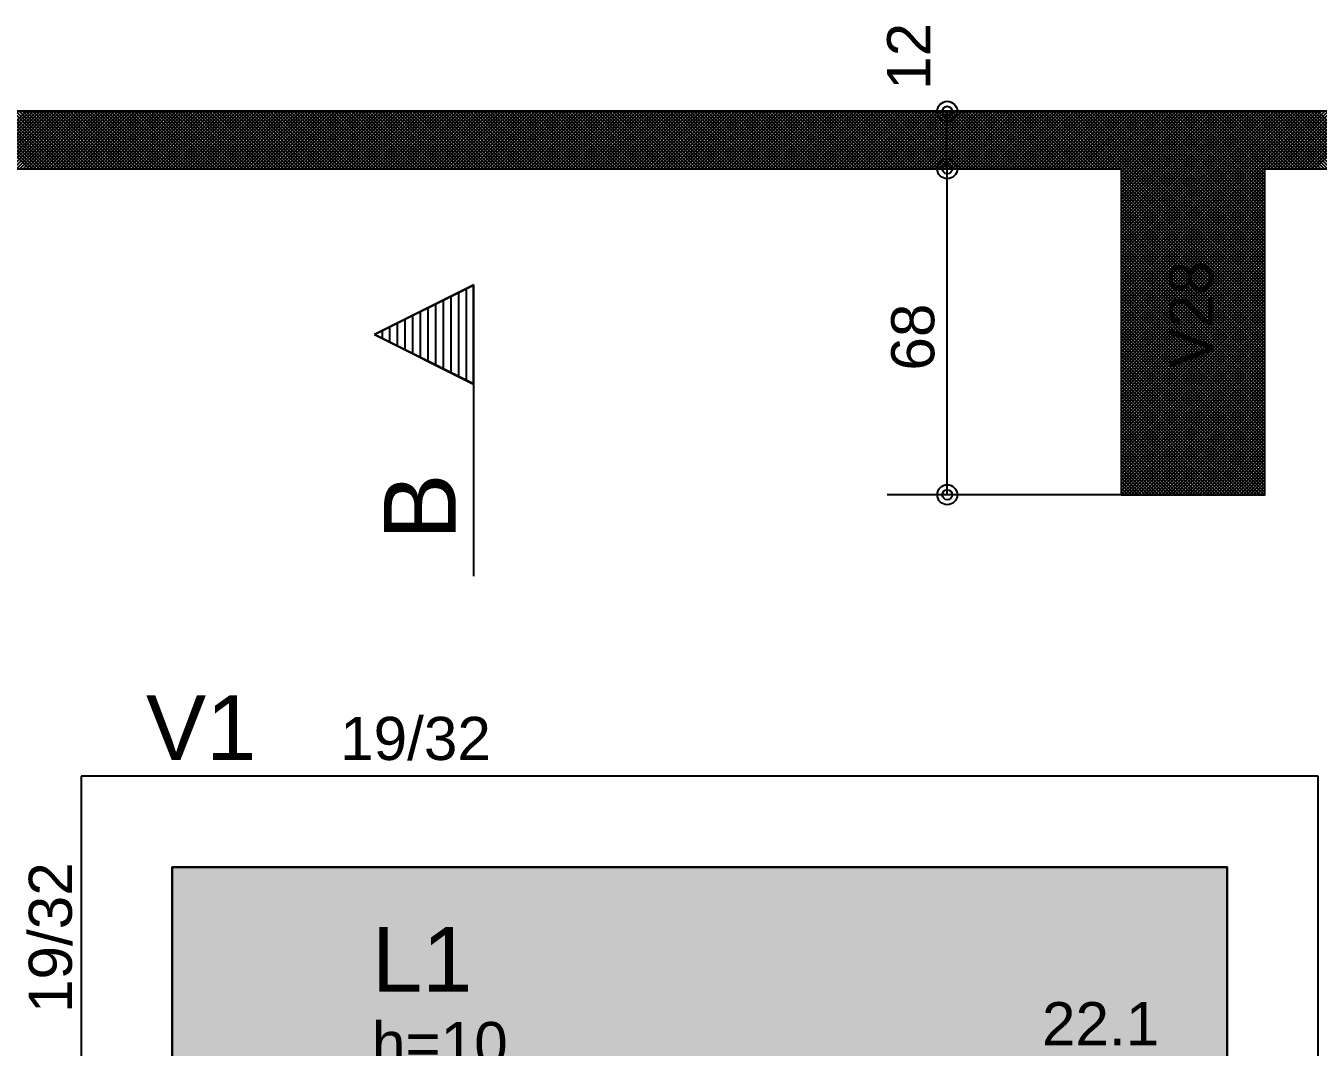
# Model space of a CAD drawing. Extents: x 0 to 119, y 0 to 84.
# Drawn here: x 36.1 to 41.49, y 65.81 to 70.07 of the extents above; entities that cross this region are included whole.
import ezdxf

# ---------------------------------------------------------------- set-up
doc = ezdxf.new("R2010")
doc.units = 0
doc.header["$MEASUREMENT"] = 0
doc.linetypes.add('ESTILO_TQS_0002', pattern=[0.4, 0.1, -0.3])
for name, color, linetype in [('1', 3, 'CONTINUOUS'), ('24', 7, 'CONTINUOUS'), ('25', 130, 'CONTINUOUS'), ('29', 9, 'CONTINUOUS'), ('3', 7, 'CONTINUOUS'), ('32', 250, 'CONTINUOUS'), ('37', 7, 'CONTINUOUS'), ('38', 7, 'CONTINUOUS'), ('6', 178, 'CONTINUOUS')]:
    doc.layers.add(name, color=color, linetype=linetype)
doc.styles.add('TQS_ARIAL', font='arial.ttf')

msp = doc.modelspace()

# ---------------------------------------------------------------- linework, layer by layer
at = {"layer": '1', "color": 3, "linetype": 'Continuous'}
msp.add_lwpolyline([(37.963312, 68.987991), (37.554122, 68.783397), (37.963312, 68.578801), (37.963312, 68.987991)], dxfattribs=at)
at = {"layer": '24', "color": 7, "linetype": 'Continuous'}
for p, q in [((37.965051, 68.990813), (37.550219, 68.783397)), ((37.963313, 68.987992), (37.554121, 68.783397)), ((37.901231, 68.95695), (37.901231, 68.609842)), ((37.933141, 68.972906), (37.933141, 68.593887)), ((37.963312, 68.987992), (37.963312, 67.774858)), ((37.965051, 67.774858), (37.965051, 68.990813)), ((37.8055, 68.909083), (37.8055, 68.657709)), ((37.837411, 68.925039), (37.837411, 68.641753)), ((37.869321, 68.940994), (37.869321, 68.625798)), ((37.70977, 68.861219), (37.70977, 68.705574)), ((37.741869, 68.877269), (37.741682, 68.689618)), ((37.77359, 68.893128), (37.77359, 68.673664)), ((37.582129, 68.7974), (37.582129, 68.769393)), ((37.614039, 68.813355), (37.614039, 68.753439)), ((37.64595, 68.82931), (37.64595, 68.737484)), ((37.67786, 68.845265), (37.67786, 68.721529)), ((37.550219, 68.783397), (37.963313, 68.57685)), ((37.554122, 68.783397), (37.963312, 68.578801))]:
    msp.add_line(p, q, dxfattribs=at)
at = {"layer": '25', "color": 130, "linetype": 'Continuous'}
msp.add_lwpolyline([(36.707201, 64.74084), (40.66559, 64.74084), (41.107201, 64.74084), (41.107201, 66.56084), (36.707201, 66.56084), (36.707201, 64.74084)], dxfattribs=at)
for points in [[(36.707201, 64.74084), (41.107201, 64.74084), (41.107201, 66.56084)], [(36.707201, 64.74084), (41.107201, 66.56084), (36.707201, 66.56084)], [(36.707201, 64.74084), (36.707201, 66.56084), (36.707201, 64.74084)]]:
    msp.add_solid(points, dxfattribs=at)
at = {"layer": '29', "color": 9, "linetype": 'Continuous'}
for p, q in [((35.85911, 69.474966), (36.09911, 69.714966)), ((35.870219, 69.714966), (36.110219, 69.474966)), ((35.873252, 69.474966), (36.113252, 69.714966)), ((35.884361, 69.714966), (36.124361, 69.474966)), ((35.887394, 69.474966), (36.127394, 69.714966)), ((35.898503, 69.714966), (36.138503, 69.474966)), ((35.901536, 69.474966), (36.141536, 69.714966)), ((35.912645, 69.714966), (36.152645, 69.474966)), ((35.915678, 69.474966), (36.155678, 69.714966)), ((35.926787, 69.714966), (36.166787, 69.474966)), ((35.92982, 69.474966), (36.16982, 69.714966)), ((35.940929, 69.714966), (36.180929, 69.474966)), ((35.943962, 69.474966), (36.183962, 69.714966)), ((35.955071, 69.714966), (36.195071, 69.474966)), ((35.958104, 69.474966), (36.198104, 69.714966)), ((35.969214, 69.714966), (36.209214, 69.474966)), ((35.972247, 69.474966), (36.212247, 69.714966)), ((35.983356, 69.714966), (36.223356, 69.474966)), ((35.986389, 69.474966), (36.226389, 69.714966)), ((35.997498, 69.714966), (36.237498, 69.474966)), ((36.000531, 69.474966), (36.240531, 69.714966)), ((36.01164, 69.714966), (36.25164, 69.474966)), ((36.014673, 69.474966), (36.254673, 69.714966)), ((36.025782, 69.714966), (36.265782, 69.474966)), ((36.028815, 69.474966), (36.268815, 69.714966)), ((36.039924, 69.714966), (36.279924, 69.474966)), ((36.042957, 69.474966), (36.282957, 69.714966)), ((36.054066, 69.714966), (36.294066, 69.474966)), ((36.057099, 69.474966), (36.297099, 69.714966)), ((36.068209, 69.714966), (36.308209, 69.474966)), ((36.071242, 69.474966), (36.311242, 69.714966)), ((36.082351, 69.714966), (36.322351, 69.474966)), ((36.085384, 69.474966), (36.325384, 69.714966)), ((36.096493, 69.714966), (36.336493, 69.474966)), ((36.099526, 69.474966), (36.339526, 69.714966)), ((36.110635, 69.714966), (36.350635, 69.474966)), ((36.113668, 69.474966), (36.353668, 69.714966)), ((36.124777, 69.714966), (36.364777, 69.474966)), ((36.12781, 69.474966), (36.36781, 69.714966)), ((36.138919, 69.714966), (36.378919, 69.474966)), ((36.141952, 69.474966), (36.381952, 69.714966)), ((36.153061, 69.714966), (36.393061, 69.474966)), ((36.156094, 69.474966), (36.396094, 69.714966)), ((36.167204, 69.714966), (36.407204, 69.474966)), ((36.170237, 69.474966), (36.410237, 69.714966)), ((36.181346, 69.714966), (36.421346, 69.474966)), ((36.184379, 69.474966), (36.424379, 69.714966)), ((36.195488, 69.714966), (36.435488, 69.474966)), ((36.198521, 69.474966), (36.438521, 69.714966)), ((36.20963, 69.714966), (36.44963, 69.474966)), ((36.212663, 69.474966), (36.452663, 69.714966)), ((36.223772, 69.714966), (36.463772, 69.474966)), ((36.226805, 69.474966), (36.466805, 69.714966)), ((36.237914, 69.714966), (36.477914, 69.474966)), ((36.240947, 69.474966), (36.480947, 69.714966)), ((36.252056, 69.714966), (36.492056, 69.474966)), ((36.255089, 69.474966), (36.495089, 69.714966)), ((36.266198, 69.714966), (36.506198, 69.474966)), ((36.269231, 69.474966), (36.509231, 69.714966)), ((36.280341, 69.714966), (36.520341, 69.474966)), ((36.283374, 69.474966), (36.523374, 69.714966)), ((36.294483, 69.714966), (36.534483, 69.474966)), ((36.297516, 69.474966), (36.537516, 69.714966)), ((36.308625, 69.714966), (36.548625, 69.474966)), ((36.311658, 69.474966), (36.551658, 69.714966)), ((36.322767, 69.714966), (36.562767, 69.474966)), ((36.3258, 69.474966), (36.5658, 69.714966)), ((36.336909, 69.714966), (36.576909, 69.474966)), ((36.339942, 69.474966), (36.579942, 69.714966)), ((36.351051, 69.714966), (36.591051, 69.474966)), ((36.354084, 69.474966), (36.594084, 69.714966)), ((36.365193, 69.714966), (36.605193, 69.474966)), ((36.368226, 69.474966), (36.608226, 69.714966)), ((36.379336, 69.714966), (36.619336, 69.474966)), ((36.382369, 69.474966), (36.622369, 69.714966)), ((36.393478, 69.714966), (36.633478, 69.474966)), ((36.396511, 69.474966), (36.636511, 69.714966)), ((36.40762, 69.714966), (36.64762, 69.474966)), ((36.410653, 69.474966), (36.650653, 69.714966)), ((36.421762, 69.714966), (36.661762, 69.474966)), ((36.424795, 69.474966), (36.664795, 69.714966)), ((36.435904, 69.714966), (36.675904, 69.474966)), ((36.438937, 69.474966), (36.678937, 69.714966)), ((36.450046, 69.714966), (36.690046, 69.474966)), ((36.453079, 69.474966), (36.693079, 69.714966)), ((36.464188, 69.714966), (36.704188, 69.474966)), ((36.467221, 69.474966), (36.707221, 69.714966)), ((36.47833, 69.714966), (36.71833, 69.474966)), ((36.481364, 69.474966), (36.721364, 69.714966)), ((36.492473, 69.714966), (36.732473, 69.474966)), ((36.495506, 69.474966), (36.735506, 69.714966)), ((36.506615, 69.714966), (36.746615, 69.474966)), ((36.509648, 69.474966), (36.749648, 69.714966)), ((36.520757, 69.714966), (36.760757, 69.474966)), ((36.52379, 69.474966), (36.76379, 69.714966)), ((36.534899, 69.714966), (36.774899, 69.474966)), ((36.537932, 69.474966), (36.777932, 69.714966)), ((36.549041, 69.714966), (36.789041, 69.474966)), ((36.552074, 69.474966), (36.792074, 69.714966)), ((36.563183, 69.714966), (36.803183, 69.474966)), ((36.566216, 69.474966), (36.806216, 69.714966)), ((36.577325, 69.714966), (36.817325, 69.474966)), ((36.580358, 69.474966), (36.820358, 69.714966)), ((36.591468, 69.714966), (36.831468, 69.474966)), ((36.594501, 69.474966), (36.834501, 69.714966)), ((36.60561, 69.714966), (36.84561, 69.474966)), ((36.608643, 69.474966), (36.848643, 69.714966)), ((36.619752, 69.714966), (36.859752, 69.474966)), ((36.622785, 69.474966), (36.862785, 69.714966)), ((36.633894, 69.714966), (36.873894, 69.474966)), ((36.636927, 69.474966), (36.876927, 69.714966)), ((36.648036, 69.714966), (36.888036, 69.474966)), ((36.651069, 69.474966), (36.891069, 69.714966)), ((36.662178, 69.714966), (36.902178, 69.474966)), ((36.665211, 69.474966), (36.905211, 69.714966)), ((36.67632, 69.714966), (36.91632, 69.474966)), ((36.679353, 69.474966), (36.919353, 69.714966)), ((36.690463, 69.714966), (36.930463, 69.474966)), ((36.693496, 69.474966), (36.933496, 69.714966)), ((36.704605, 69.714966), (36.944605, 69.474966)), ((36.707638, 69.474966), (36.947638, 69.714966)), ((36.718747, 69.714966), (36.958747, 69.474966)), ((36.72178, 69.474966), (36.96178, 69.714966)), ((36.732889, 69.714966), (36.972889, 69.474966)), ((36.735922, 69.474966), (36.975922, 69.714966)), ((36.747031, 69.714966), (36.987031, 69.474966)), ((36.750064, 69.474966), (36.990064, 69.714966)), ((36.761173, 69.714966), (37.001173, 69.474966)), ((36.764206, 69.474966), (37.004206, 69.714966)), ((36.775315, 69.714966), (37.015315, 69.474966)), ((36.778348, 69.474966), (37.018348, 69.714966)), ((36.789457, 69.714966), (37.029457, 69.474966)), ((36.79249, 69.474966), (37.03249, 69.714966)), ((36.8036, 69.714966), (37.0436, 69.474966)), ((36.806633, 69.474966), (37.046633, 69.714966)), ((36.817742, 69.714966), (37.057742, 69.474966)), ((36.820775, 69.474966), (37.060775, 69.714966)), ((36.831884, 69.714966), (37.071884, 69.474966)), ((36.834917, 69.474966), (37.074917, 69.714966)), ((36.846026, 69.714966), (37.086026, 69.474966)), ((36.849059, 69.474966), (37.089059, 69.714966)), ((36.860168, 69.714966), (37.100168, 69.474966)), ((36.863201, 69.474966), (37.103201, 69.714966)), ((36.87431, 69.714966), (37.11431, 69.474966)), ((36.877343, 69.474966), (37.117343, 69.714966)), ((36.888452, 69.714966), (37.128452, 69.474966)), ((36.891485, 69.474966), (37.131485, 69.714966)), ((36.902595, 69.714966), (37.142595, 69.474966)), ((36.905628, 69.474966), (37.145628, 69.714966)), ((36.916737, 69.714966), (37.156737, 69.474966)), ((36.91977, 69.474966), (37.15977, 69.714966)), ((36.930879, 69.714966), (37.170879, 69.474966)), ((36.933912, 69.474966), (37.173912, 69.714966)), ((36.945021, 69.714966), (37.185021, 69.474966)), ((36.948054, 69.474966), (37.188054, 69.714966)), ((36.959163, 69.714966), (37.199163, 69.474966)), ((36.962196, 69.474966), (37.202196, 69.714966)), ((36.973305, 69.714966), (37.213305, 69.474966)), ((36.976338, 69.474966), (37.216338, 69.714966)), ((36.987447, 69.714966), (37.227447, 69.474966)), ((36.99048, 69.474966), (37.23048, 69.714966)), ((37.00159, 69.714966), (37.24159, 69.474966)), ((37.004623, 69.474966), (37.244623, 69.714966)), ((37.015732, 69.714966), (37.255732, 69.474966)), ((37.018765, 69.474966), (37.258765, 69.714966)), ((37.029874, 69.714966), (37.269874, 69.474966)), ((37.032907, 69.474966), (37.272907, 69.714966)), ((37.044016, 69.714966), (37.284016, 69.474966)), ((37.047049, 69.474966), (37.287049, 69.714966)), ((37.058158, 69.714966), (37.298158, 69.474966)), ((37.061191, 69.474966), (37.301191, 69.714966)), ((37.0723, 69.714966), (37.3123, 69.474966)), ((37.075333, 69.474966), (37.315333, 69.714966)), ((37.086442, 69.714966), (37.326442, 69.474966)), ((37.089475, 69.474966), (37.329475, 69.714966)), ((37.100584, 69.714966), (37.340584, 69.474966)), ((37.103617, 69.474966), (37.343617, 69.714966)), ((37.114727, 69.714966), (37.354727, 69.474966)), ((37.11776, 69.474966), (37.35776, 69.714966)), ((37.128869, 69.714966), (37.368869, 69.474966)), ((37.131902, 69.474966), (37.371902, 69.714966)), ((37.143011, 69.714966), (37.383011, 69.474966)), ((37.146044, 69.474966), (37.386044, 69.714966)), ((37.157153, 69.714966), (37.397153, 69.474966)), ((37.160186, 69.474966), (37.400186, 69.714966)), ((37.171295, 69.714966), (37.411295, 69.474966)), ((37.174328, 69.474966), (37.414328, 69.714966)), ((37.185437, 69.714966), (37.425437, 69.474966)), ((37.18847, 69.474966), (37.42847, 69.714966)), ((37.199579, 69.714966), (37.439579, 69.474966)), ((37.202612, 69.474966), (37.442612, 69.714966)), ((37.213722, 69.714966), (37.453722, 69.474966)), ((37.216755, 69.474966), (37.456755, 69.714966)), ((37.227864, 69.714966), (37.467864, 69.474966)), ((37.230897, 69.474966), (37.470897, 69.714966)), ((37.242006, 69.714966), (37.482006, 69.474966)), ((37.245039, 69.474966), (37.485039, 69.714966)), ((37.256148, 69.714966), (37.496148, 69.474966)), ((37.259181, 69.474966), (37.499181, 69.714966)), ((37.27029, 69.714966), (37.51029, 69.474966)), ((37.273323, 69.474966), (37.513323, 69.714966)), ((37.284432, 69.714966), (37.524432, 69.474966)), ((37.287465, 69.474966), (37.527465, 69.714966)), ((37.298574, 69.714966), (37.538574, 69.474966)), ((37.301607, 69.474966), (37.541607, 69.714966)), ((37.312716, 69.714966), (37.552716, 69.474966)), ((37.31575, 69.474966), (37.55575, 69.714966)), ((37.326859, 69.714966), (37.566859, 69.474966)), ((37.329892, 69.474966), (37.569892, 69.714966)), ((37.341001, 69.714966), (37.581001, 69.474966)), ((37.344034, 69.474966), (37.584034, 69.714966)), ((37.355143, 69.714966), (37.595143, 69.474966)), ((37.358176, 69.474966), (37.598176, 69.714966)), ((37.369285, 69.714966), (37.609285, 69.474966)), ((37.372318, 69.474966), (37.612318, 69.714966)), ((37.383427, 69.714966), (37.623427, 69.474966)), ((37.38646, 69.474966), (37.62646, 69.714966)), ((37.397569, 69.714966), (37.637569, 69.474966)), ((37.400602, 69.474966), (37.640602, 69.714966)), ((37.411711, 69.714966), (37.651711, 69.474966)), ((37.414744, 69.474966), (37.654744, 69.714966)), ((37.425854, 69.714966), (37.665854, 69.474966)), ((37.428887, 69.474966), (37.668887, 69.714966)), ((37.439996, 69.714966), (37.679996, 69.474966)), ((37.443029, 69.474966), (37.683029, 69.714966)), ((37.454138, 69.714966), (37.694138, 69.474966)), ((37.457171, 69.474966), (37.697171, 69.714966)), ((37.46828, 69.714966), (37.70828, 69.474966)), ((37.471313, 69.474966), (37.711313, 69.714966)), ((37.482422, 69.714966), (37.722422, 69.474966)), ((37.485455, 69.474966), (37.725455, 69.714966)), ((37.496564, 69.714966), (37.736564, 69.474966)), ((37.499597, 69.474966), (37.739597, 69.714966)), ((37.510706, 69.714966), (37.750706, 69.474966)), ((37.513739, 69.474966), (37.753739, 69.714966)), ((37.524849, 69.714966), (37.764849, 69.474966)), ((37.527882, 69.474966), (37.767882, 69.714966)), ((37.538991, 69.714966), (37.778991, 69.474966)), ((37.542024, 69.474966), (37.782024, 69.714966)), ((37.553133, 69.714966), (37.793133, 69.474966)), ((37.556166, 69.474966), (37.796166, 69.714966)), ((37.567275, 69.714966), (37.807275, 69.474966)), ((37.570308, 69.474966), (37.810308, 69.714966)), ((37.581417, 69.714966), (37.821417, 69.474966)), ((37.58445, 69.474966), (37.82445, 69.714966)), ((37.595559, 69.714966), (37.835559, 69.474966)), ((37.598592, 69.474966), (37.838592, 69.714966)), ((37.609701, 69.714966), (37.849701, 69.474966)), ((37.612734, 69.474966), (37.852734, 69.714966)), ((37.623843, 69.714966), (37.863843, 69.474966)), ((37.626876, 69.474966), (37.866876, 69.714966)), ((37.637986, 69.714966), (37.877986, 69.474966)), ((37.641019, 69.474966), (37.881019, 69.714966)), ((37.652128, 69.714966), (37.892128, 69.474966)), ((37.655161, 69.474966), (37.895161, 69.714966)), ((37.66627, 69.714966), (37.90627, 69.474966)), ((37.669303, 69.474966), (37.909303, 69.714966)), ((37.680412, 69.714966), (37.920412, 69.474966)), ((37.683445, 69.474966), (37.923445, 69.714966)), ((37.694554, 69.714966), (37.934554, 69.474966)), ((37.697587, 69.474966), (37.937587, 69.714966)), ((37.708696, 69.714966), (37.948696, 69.474966)), ((37.711729, 69.474966), (37.951729, 69.714966)), ((37.722838, 69.714966), (37.962838, 69.474966)), ((37.725871, 69.474966), (37.965871, 69.714966)), ((37.736981, 69.714966), (37.976981, 69.474966)), ((37.740014, 69.474966), (37.980014, 69.714966)), ((37.751123, 69.714966), (37.991123, 69.474966)), ((37.754156, 69.474966), (37.994156, 69.714966)), ((37.765265, 69.714966), (38.005265, 69.474966)), ((37.768298, 69.474966), (38.008298, 69.714966)), ((37.779407, 69.714966), (38.019407, 69.474966)), ((37.78244, 69.474966), (38.02244, 69.714966)), ((37.793549, 69.714966), (38.033549, 69.474966)), ((37.796582, 69.474966), (38.036582, 69.714966)), ((37.807691, 69.714966), (38.047691, 69.474966)), ((37.810724, 69.474966), (38.050724, 69.714966)), ((37.821833, 69.714966), (38.061833, 69.474966)), ((37.824866, 69.474966), (38.064866, 69.714966)), ((37.835976, 69.714966), (38.075976, 69.474966)), ((37.839009, 69.474966), (38.079009, 69.714966)), ((37.850118, 69.714966), (38.090118, 69.474966)), ((37.853151, 69.474966), (38.093151, 69.714966)), ((37.86426, 69.714966), (38.10426, 69.474966)), ((37.867293, 69.474966), (38.107293, 69.714966)), ((37.878402, 69.714966), (38.118402, 69.474966)), ((37.881435, 69.474966), (38.121435, 69.714966)), ((37.892544, 69.714966), (38.132544, 69.474966)), ((37.895577, 69.474966), (38.135577, 69.714966)), ((37.906686, 69.714966), (38.146686, 69.474966)), ((37.909719, 69.474966), (38.149719, 69.714966)), ((37.920828, 69.714966), (38.160828, 69.474966)), ((37.923861, 69.474966), (38.163861, 69.714966)), ((37.93497, 69.714966), (38.17497, 69.474966)), ((37.938003, 69.474966), (38.178003, 69.714966)), ((37.949113, 69.714966), (38.189113, 69.474966)), ((37.952146, 69.474966), (38.192146, 69.714966)), ((37.963255, 69.714966), (38.203255, 69.474966)), ((37.966288, 69.474966), (38.206288, 69.714966)), ((37.977397, 69.714966), (38.217397, 69.474966)), ((37.98043, 69.474966), (38.22043, 69.714966)), ((37.991539, 69.714966), (38.231539, 69.474966)), ((37.994572, 69.474966), (38.234572, 69.714966)), ((38.005681, 69.714966), (38.245681, 69.474966)), ((38.008714, 69.474966), (38.248714, 69.714966)), ((38.019823, 69.714966), (38.259823, 69.474966)), ((38.022856, 69.474966), (38.262856, 69.714966)), ((38.033965, 69.714966), (38.273965, 69.474966)), ((38.036998, 69.474966), (38.276998, 69.714966)), ((38.048108, 69.714966), (38.288108, 69.474966)), ((38.051141, 69.474966), (38.291141, 69.714966)), ((38.06225, 69.714966), (38.30225, 69.474966)), ((38.065283, 69.474966), (38.305283, 69.714966)), ((38.076392, 69.714966), (38.316392, 69.474966)), ((38.079425, 69.474966), (38.319425, 69.714966)), ((38.090534, 69.714966), (38.330534, 69.474966)), ((38.093567, 69.474966), (38.333567, 69.714966)), ((38.104676, 69.714966), (38.344676, 69.474966)), ((38.107709, 69.474966), (38.347709, 69.714966)), ((38.118818, 69.714966), (38.358818, 69.474966)), ((38.121851, 69.474966), (38.361851, 69.714966)), ((38.13296, 69.714966), (38.37296, 69.474966)), ((38.135993, 69.474966), (38.375993, 69.714966)), ((38.147102, 69.714966), (38.387102, 69.474966)), ((38.150136, 69.474966), (38.390136, 69.714966)), ((38.161245, 69.714966), (38.401245, 69.474966)), ((38.164278, 69.474966), (38.404278, 69.714966)), ((38.175387, 69.714966), (38.415387, 69.474966)), ((38.17842, 69.474966), (38.41842, 69.714966)), ((38.189529, 69.714966), (38.429529, 69.474966)), ((38.192562, 69.474966), (38.432562, 69.714966)), ((38.203671, 69.714966), (38.443671, 69.474966)), ((38.206704, 69.474966), (38.446704, 69.714966)), ((38.217813, 69.714966), (38.457813, 69.474966)), ((38.220846, 69.474966), (38.460846, 69.714966)), ((38.231955, 69.714966), (38.471955, 69.474966)), ((38.234988, 69.474966), (38.474988, 69.714966)), ((38.246097, 69.714966), (38.486097, 69.474966)), ((38.24913, 69.474966), (38.48913, 69.714966)), ((38.26024, 69.714966), (38.50024, 69.474966)), ((38.263273, 69.474966), (38.503273, 69.714966)), ((38.274382, 69.714966), (38.514382, 69.474966)), ((38.277415, 69.474966), (38.517415, 69.714966)), ((38.288524, 69.714966), (38.528524, 69.474966)), ((38.291557, 69.474966), (38.531557, 69.714966)), ((38.302666, 69.714966), (38.542666, 69.474966)), ((38.305699, 69.474966), (38.545699, 69.714966)), ((38.316808, 69.714966), (38.556808, 69.474966)), ((38.319841, 69.474966), (38.559841, 69.714966)), ((38.33095, 69.714966), (38.57095, 69.474966)), ((38.333983, 69.474966), (38.573983, 69.714966)), ((38.345092, 69.714966), (38.585092, 69.474966)), ((38.348125, 69.474966), (38.588125, 69.714966)), ((38.359235, 69.714966), (38.599235, 69.474966)), ((38.362268, 69.474966), (38.602268, 69.714966)), ((38.373377, 69.714966), (38.613377, 69.474966)), ((38.37641, 69.474966), (38.61641, 69.714966)), ((38.387519, 69.714966), (38.627519, 69.474966)), ((38.390552, 69.474966), (38.630552, 69.714966)), ((38.401661, 69.714966), (38.641661, 69.474966)), ((38.404694, 69.474966), (38.644694, 69.714966)), ((38.415803, 69.714966), (38.655803, 69.474966)), ((38.418836, 69.474966), (38.658836, 69.714966)), ((38.429945, 69.714966), (38.669945, 69.474966)), ((38.432978, 69.474966), (38.672978, 69.714966)), ((38.444087, 69.714966), (38.684087, 69.474966)), ((38.44712, 69.474966), (38.68712, 69.714966)), ((38.458229, 69.714966), (38.698229, 69.474966)), ((38.461262, 69.474966), (38.701262, 69.714966)), ((38.472372, 69.714966), (38.712372, 69.474966)), ((38.475405, 69.474966), (38.715405, 69.714966)), ((38.486514, 69.714966), (38.726514, 69.474966)), ((38.489547, 69.474966), (38.729547, 69.714966)), ((38.500656, 69.714966), (38.740656, 69.474966)), ((38.503689, 69.474966), (38.743689, 69.714966)), ((38.514798, 69.714966), (38.754798, 69.474966)), ((38.517831, 69.474966), (38.757831, 69.714966)), ((38.52894, 69.714966), (38.76894, 69.474966)), ((38.531973, 69.474966), (38.771973, 69.714966)), ((38.543082, 69.714966), (38.783082, 69.474966)), ((38.546115, 69.474966), (38.786115, 69.714966)), ((38.557224, 69.714966), (38.797224, 69.474966)), ((38.560257, 69.474966), (38.800257, 69.714966)), ((38.571367, 69.714966), (38.811367, 69.474966)), ((38.5744, 69.474966), (38.8144, 69.714966)), ((38.585509, 69.714966), (38.825509, 69.474966)), ((38.588542, 69.474966), (38.828542, 69.714966)), ((38.599651, 69.714966), (38.839651, 69.474966)), ((38.602684, 69.474966), (38.842684, 69.714966)), ((38.613793, 69.714966), (38.853793, 69.474966)), ((38.616826, 69.474966), (38.856826, 69.714966)), ((38.627935, 69.714966), (38.867935, 69.474966)), ((38.630968, 69.474966), (38.870968, 69.714966)), ((38.642077, 69.714966), (38.882077, 69.474966)), ((38.64511, 69.474966), (38.88511, 69.714966)), ((38.656219, 69.714966), (38.896219, 69.474966)), ((38.659252, 69.474966), (38.899252, 69.714966)), ((38.670362, 69.714966), (38.910362, 69.474966)), ((38.673395, 69.474966), (38.913395, 69.714966)), ((38.684504, 69.714966), (38.924504, 69.474966)), ((38.687537, 69.474966), (38.927537, 69.714966)), ((38.698646, 69.714966), (38.938646, 69.474966)), ((38.701679, 69.474966), (38.941679, 69.714966)), ((38.712788, 69.714966), (38.952788, 69.474966)), ((38.715821, 69.474966), (38.955821, 69.714966)), ((38.72693, 69.714966), (38.96693, 69.474966)), ((38.729963, 69.474966), (38.969963, 69.714966)), ((38.741072, 69.714966), (38.981072, 69.474966)), ((38.744105, 69.474966), (38.984105, 69.714966)), ((38.755214, 69.714966), (38.995214, 69.474966)), ((38.758247, 69.474966), (38.998247, 69.714966)), ((38.769356, 69.714966), (39.009356, 69.474966)), ((38.772389, 69.474966), (39.012389, 69.714966)), ((38.783499, 69.714966), (39.023499, 69.474966)), ((38.786532, 69.474966), (39.026532, 69.714966)), ((38.797641, 69.714966), (39.037641, 69.474966)), ((38.800674, 69.474966), (39.040674, 69.714966)), ((38.811783, 69.714966), (39.051783, 69.474966)), ((38.814816, 69.474966), (39.054816, 69.714966)), ((38.825925, 69.714966), (39.065925, 69.474966)), ((38.828958, 69.474966), (39.068958, 69.714966)), ((38.840067, 69.714966), (39.080067, 69.474966)), ((38.8431, 69.474966), (39.0831, 69.714966)), ((38.854209, 69.714966), (39.094209, 69.474966)), ((38.857242, 69.474966), (39.097242, 69.714966)), ((38.868351, 69.714966), (39.108351, 69.474966)), ((38.871384, 69.474966), (39.111384, 69.714966)), ((38.882494, 69.714966), (39.122494, 69.474966)), ((38.885527, 69.474966), (39.125527, 69.714966)), ((38.896636, 69.714966), (39.136636, 69.474966)), ((38.899669, 69.474966), (39.139669, 69.714966)), ((38.910778, 69.714966), (39.150778, 69.474966)), ((38.913811, 69.474966), (39.153811, 69.714966)), ((38.92492, 69.714966), (39.16492, 69.474966)), ((38.927953, 69.474966), (39.167953, 69.714966)), ((38.939062, 69.714966), (39.179062, 69.474966)), ((38.942095, 69.474966), (39.182095, 69.714966)), ((38.953204, 69.714966), (39.193204, 69.474966)), ((38.956237, 69.474966), (39.196237, 69.714966)), ((38.967346, 69.714966), (39.207346, 69.474966)), ((38.970379, 69.474966), (39.210379, 69.714966)), ((38.981488, 69.714966), (39.221488, 69.474966)), ((38.984522, 69.474966), (39.224522, 69.714966)), ((38.995631, 69.714966), (39.235631, 69.474966)), ((38.998664, 69.474966), (39.238664, 69.714966)), ((39.009773, 69.714966), (39.249773, 69.474966)), ((39.012806, 69.474966), (39.252806, 69.714966)), ((39.023915, 69.714966), (39.263915, 69.474966)), ((39.026948, 69.474966), (39.266948, 69.714966)), ((39.038057, 69.714966), (39.278057, 69.474966)), ((39.04109, 69.474966), (39.28109, 69.714966)), ((39.052199, 69.714966), (39.292199, 69.474966)), ((39.055232, 69.474966), (39.295232, 69.714966)), ((39.066341, 69.714966), (39.306341, 69.474966)), ((39.069374, 69.474966), (39.309374, 69.714966)), ((39.080483, 69.714966), (39.320483, 69.474966)), ((39.083516, 69.474966), (39.323516, 69.714966)), ((39.094626, 69.714966), (39.334626, 69.474966)), ((39.097659, 69.474966), (39.337659, 69.714966)), ((39.108768, 69.714966), (39.348768, 69.474966)), ((39.111801, 69.474966), (39.351801, 69.714966)), ((39.12291, 69.714966), (39.36291, 69.474966)), ((39.125943, 69.474966), (39.365943, 69.714966)), ((39.137052, 69.714966), (39.377052, 69.474966)), ((39.140085, 69.474966), (39.380085, 69.714966)), ((39.151194, 69.714966), (39.391194, 69.474966)), ((39.154227, 69.474966), (39.394227, 69.714966)), ((39.165336, 69.714966), (39.405336, 69.474966)), ((39.168369, 69.474966), (39.408369, 69.714966)), ((39.179478, 69.714966), (39.419478, 69.474966)), ((39.182511, 69.474966), (39.422511, 69.714966)), ((39.193621, 69.714966), (39.433621, 69.474966)), ((39.196654, 69.474966), (39.436654, 69.714966)), ((39.207763, 69.714966), (39.447763, 69.474966)), ((39.210796, 69.474966), (39.450796, 69.714966)), ((39.221905, 69.714966), (39.461905, 69.474966)), ((39.224938, 69.474966), (39.464938, 69.714966)), ((39.236047, 69.714966), (39.476047, 69.474966)), ((39.23908, 69.474966), (39.47908, 69.714966)), ((39.250189, 69.714966), (39.490189, 69.474966)), ((39.253222, 69.474966), (39.493222, 69.714966)), ((39.264331, 69.714966), (39.504331, 69.474966)), ((39.267364, 69.474966), (39.507364, 69.714966)), ((39.278473, 69.714966), (39.518473, 69.474966)), ((39.281506, 69.474966), (39.521506, 69.714966)), ((39.292615, 69.714966), (39.532615, 69.474966)), ((39.295648, 69.474966), (39.535648, 69.714966)), ((39.306758, 69.714966), (39.546758, 69.474966)), ((39.309791, 69.474966), (39.549791, 69.714966)), ((39.3209, 69.714966), (39.5609, 69.474966)), ((39.323933, 69.474966), (39.563933, 69.714966)), ((39.335042, 69.714966), (39.575042, 69.474966)), ((39.338075, 69.474966), (39.578075, 69.714966)), ((39.349184, 69.714966), (39.589184, 69.474966)), ((39.352217, 69.474966), (39.592217, 69.714966)), ((39.363326, 69.714966), (39.603326, 69.474966)), ((39.366359, 69.474966), (39.606359, 69.714966)), ((39.377468, 69.714966), (39.617468, 69.474966)), ((39.380501, 69.474966), (39.620501, 69.714966)), ((39.39161, 69.714966), (39.63161, 69.474966)), ((39.394643, 69.474966), (39.634643, 69.714966)), ((39.405753, 69.714966), (39.645753, 69.474966)), ((39.408786, 69.474966), (39.648786, 69.714966)), ((39.419895, 69.714966), (39.659895, 69.474966)), ((39.422928, 69.474966), (39.662928, 69.714966)), ((39.434037, 69.714966), (39.674037, 69.474966)), ((39.43707, 69.474966), (39.67707, 69.714966)), ((39.448179, 69.714966), (39.688179, 69.474966)), ((39.451212, 69.474966), (39.691212, 69.714966)), ((39.462321, 69.714966), (39.702321, 69.474966)), ((39.465354, 69.474966), (39.705354, 69.714966)), ((39.476463, 69.714966), (39.716463, 69.474966)), ((39.479496, 69.474966), (39.719496, 69.714966)), ((39.490605, 69.714966), (39.730605, 69.474966)), ((39.493638, 69.474966), (39.733638, 69.714966)), ((39.504748, 69.714966), (39.744748, 69.474966)), ((39.507781, 69.474966), (39.747781, 69.714966)), ((39.51889, 69.714966), (39.75889, 69.474966)), ((39.521923, 69.474966), (39.761923, 69.714966)), ((39.533032, 69.714966), (39.773032, 69.474966)), ((39.536065, 69.474966), (39.776065, 69.714966)), ((39.547174, 69.714966), (39.787174, 69.474966)), ((39.550207, 69.474966), (39.790207, 69.714966)), ((39.561316, 69.714966), (39.801316, 69.474966)), ((39.564349, 69.474966), (39.804349, 69.714966)), ((39.575458, 69.714966), (39.815458, 69.474966)), ((39.578491, 69.474966), (39.818491, 69.714966)), ((39.5896, 69.714966), (39.8296, 69.474966)), ((39.592633, 69.474966), (39.832633, 69.714966)), ((39.603742, 69.714966), (39.843742, 69.474966)), ((39.606775, 69.474966), (39.846775, 69.714966)), ((39.617885, 69.714966), (39.857885, 69.474966)), ((39.620918, 69.474966), (39.860918, 69.714966)), ((39.632027, 69.714966), (39.872027, 69.474966)), ((39.63506, 69.474966), (39.87506, 69.714966)), ((39.646169, 69.714966), (39.886169, 69.474966)), ((39.649202, 69.474966), (39.889202, 69.714966)), ((39.660311, 69.714966), (39.900311, 69.474966)), ((39.663344, 69.474966), (39.903344, 69.714966)), ((39.674453, 69.714966), (39.914453, 69.474966)), ((39.677486, 69.474966), (39.917486, 69.714966)), ((39.688595, 69.714966), (39.928595, 69.474966)), ((39.691628, 69.474966), (39.931628, 69.714966)), ((39.702737, 69.714966), (39.942737, 69.474966)), ((39.70577, 69.474966), (39.94577, 69.714966)), ((39.71688, 69.714966), (39.95688, 69.474966)), ((39.719913, 69.474966), (39.959913, 69.714966)), ((39.731022, 69.714966), (39.971022, 69.474966)), ((39.734055, 69.474966), (39.974055, 69.714966)), ((39.745164, 69.714966), (39.985164, 69.474966)), ((39.748197, 69.474966), (39.988197, 69.714966)), ((39.759306, 69.714966), (39.999306, 69.474966)), ((39.762339, 69.474966), (40.002339, 69.714966)), ((39.773448, 69.714966), (40.013448, 69.474966)), ((39.776481, 69.474966), (40.016481, 69.714966)), ((39.78759, 69.714966), (40.02759, 69.474966)), ((39.790623, 69.474966), (40.030623, 69.714966)), ((39.801732, 69.714966), (40.041732, 69.474966)), ((39.804765, 69.474966), (40.044765, 69.714966)), ((39.815874, 69.714966), (40.055874, 69.474966)), ((39.818908, 69.474966), (40.058908, 69.714966)), ((39.830017, 69.714966), (40.070017, 69.474966)), ((39.83305, 69.474966), (40.07305, 69.714966)), ((39.844159, 69.714966), (40.084159, 69.474966)), ((39.847192, 69.474966), (40.087192, 69.714966)), ((39.858301, 69.714966), (40.098301, 69.474966)), ((39.861334, 69.474966), (40.101334, 69.714966)), ((39.872443, 69.714966), (40.112443, 69.474966)), ((39.875476, 69.474966), (40.115476, 69.714966)), ((39.886585, 69.714966), (40.126585, 69.474966)), ((39.889618, 69.474966), (40.129618, 69.714966)), ((39.900727, 69.714966), (40.140727, 69.474966)), ((39.90376, 69.474966), (40.14376, 69.714966)), ((39.914869, 69.714966), (40.154869, 69.474966)), ((39.917902, 69.474966), (40.157902, 69.714966)), ((39.929012, 69.714966), (40.169012, 69.474966)), ((39.932045, 69.474966), (40.172045, 69.714966)), ((39.943154, 69.714966), (40.183154, 69.474966)), ((39.946187, 69.474966), (40.186187, 69.714966)), ((39.957296, 69.714966), (40.197296, 69.474966)), ((39.960329, 69.474966), (40.200329, 69.714966)), ((39.971438, 69.714966), (40.211438, 69.474966)), ((39.974471, 69.474966), (40.214471, 69.714966)), ((39.98558, 69.714966), (40.22558, 69.474966)), ((39.988613, 69.474966), (40.228613, 69.714966)), ((39.999722, 69.714966), (40.239722, 69.474966)), ((40.002755, 69.474966), (40.242755, 69.714966)), ((40.013864, 69.714966), (40.253864, 69.474966)), ((40.016897, 69.474966), (40.256897, 69.714966)), ((40.028007, 69.714966), (40.268007, 69.474966)), ((40.03104, 69.474966), (40.27104, 69.714966)), ((40.042149, 69.714966), (40.282149, 69.474966)), ((40.045182, 69.474966), (40.285182, 69.714966)), ((40.056291, 69.714966), (40.296291, 69.474966)), ((40.059324, 69.474966), (40.299324, 69.714966)), ((40.070433, 69.714966), (40.310433, 69.474966)), ((40.073466, 69.474966), (40.313466, 69.714966)), ((40.084575, 69.714966), (40.324575, 69.474966)), ((40.087608, 69.474966), (40.327608, 69.714966)), ((40.098717, 69.714966), (40.338717, 69.474966)), ((40.10175, 69.474966), (40.34175, 69.714966)), ((40.112859, 69.714966), (40.352859, 69.474966)), ((40.115892, 69.474966), (40.355892, 69.714966)), ((40.127001, 69.714966), (40.367001, 69.474966)), ((40.130034, 69.474966), (40.370034, 69.714966)), ((40.141144, 69.714966), (40.381144, 69.474966)), ((40.144177, 69.474966), (40.384177, 69.714966)), ((40.155286, 69.714966), (40.395286, 69.474966)), ((40.158319, 69.474966), (40.398319, 69.714966)), ((40.169428, 69.714966), (40.409428, 69.474966)), ((40.172461, 69.474966), (40.412461, 69.714966)), ((40.18357, 69.714966), (40.42357, 69.474966)), ((40.186603, 69.474966), (40.426603, 69.714966)), ((40.197712, 69.714966), (40.437712, 69.474966)), ((40.200745, 69.474966), (40.440745, 69.714966)), ((40.211854, 69.714966), (40.451854, 69.474966)), ((40.214887, 69.474966), (40.454887, 69.714966)), ((40.225996, 69.714966), (40.465996, 69.474966)), ((40.229029, 69.474966), (40.469029, 69.714966)), ((40.240139, 69.714966), (40.480139, 69.474966)), ((40.243172, 69.474966), (40.483172, 69.714966)), ((40.254281, 69.714966), (40.494281, 69.474966)), ((40.257314, 69.474966), (40.497314, 69.714966)), ((40.268423, 69.714966), (40.508423, 69.474966)), ((40.271456, 69.474966), (40.511456, 69.714966)), ((40.282565, 69.714966), (40.522565, 69.474966)), ((40.285598, 69.474966), (40.525598, 69.714966)), ((40.296707, 69.714966), (40.536707, 69.474966)), ((40.29974, 69.474966), (40.53974, 69.714966)), ((40.310849, 69.714966), (40.550849, 69.474966)), ((40.313882, 69.474966), (40.553882, 69.714966)), ((40.324991, 69.714966), (40.564991, 69.474966)), ((40.328024, 69.474966), (40.568024, 69.714966)), ((40.339134, 69.714966), (40.579134, 69.474966)), ((40.342167, 69.474966), (40.582167, 69.714966)), ((40.353276, 69.714966), (40.593276, 69.474966)), ((40.356309, 69.474966), (40.596309, 69.714966)), ((40.367418, 69.714966), (40.607418, 69.474966)), ((40.370451, 69.474966), (40.610451, 69.714966)), ((40.38156, 69.714966), (40.62156, 69.474966)), ((40.384593, 69.474966), (40.624593, 69.714966)), ((40.395702, 69.714966), (40.635702, 69.474966)), ((40.398735, 69.474966), (40.638735, 69.714966)), ((40.409844, 69.714966), (40.649844, 69.474966)), ((40.412877, 69.474966), (40.652877, 69.714966)), ((40.423986, 69.714966), (40.663986, 69.474966)), ((40.427019, 69.474966), (40.667019, 69.714966)), ((40.438128, 69.714966), (41.26559, 68.887504)), ((40.441161, 69.474966), (40.681161, 69.714966)), ((40.452271, 69.714966), (41.26559, 68.901647)), ((40.455304, 69.474966), (40.695304, 69.714966)), ((40.466413, 69.714966), (41.26559, 68.915789)), ((40.469446, 69.474966), (40.709446, 69.714966)), ((40.480555, 69.714966), (41.26559, 68.929931)), ((40.483588, 69.474966), (40.723588, 69.714966)), ((40.494697, 69.714966), (41.26559, 68.944073)), ((40.49773, 69.474966), (40.73773, 69.714966)), ((40.508839, 69.714966), (41.26559, 68.958215)), ((40.511872, 69.474966), (40.751872, 69.714966)), ((40.522981, 69.714966), (41.26559, 68.972357)), ((40.526014, 69.474966), (40.766014, 69.714966)), ((40.537123, 69.714966), (41.26559, 68.986499)), ((40.540156, 69.474966), (40.780156, 69.714966)), ((40.551266, 69.714966), (41.26559, 69.000641)), ((40.554299, 69.474966), (40.794299, 69.714966)), ((40.565408, 69.714966), (41.26559, 69.014784)), ((40.568441, 69.474966), (40.808441, 69.714966)), ((40.57955, 69.714966), (41.26559, 69.028926)), ((40.582583, 69.474966), (40.822583, 69.714966)), ((40.593692, 69.714966), (41.26559, 69.043068)), ((40.596725, 69.474966), (40.836725, 69.714966)), ((40.607834, 69.714966), (41.26559, 69.05721)), ((40.610867, 69.474966), (40.850867, 69.714966)), ((40.621976, 69.714966), (41.26559, 69.071352)), ((40.625009, 69.474966), (40.865009, 69.714966)), ((40.636118, 69.714966), (41.26559, 69.085494)), ((40.639151, 69.474966), (40.879151, 69.714966)), ((40.65026, 69.714966), (41.26559, 69.099636)), ((40.653294, 69.474966), (40.893294, 69.714966)), ((40.664403, 69.714966), (41.26559, 69.113779)), ((40.66559, 68.879151), (41.501405, 69.714966)), ((40.66559, 68.893293), (41.487263, 69.714966)), ((40.66559, 68.907435), (41.473121, 69.714966)), ((40.66559, 68.921577), (41.458979, 69.714966)), ((40.66559, 68.935719), (41.444837, 69.714966)), ((40.66559, 68.949861), (41.430695, 69.714966)), ((40.66559, 68.964003), (41.416553, 69.714966)), ((40.66559, 68.978146), (41.40241, 69.714966)), ((40.66559, 68.992288), (41.388268, 69.714966)), ((40.66559, 69.00643), (41.374126, 69.714966)), ((40.66559, 69.020572), (41.359984, 69.714966)), ((40.66559, 69.034714), (41.345842, 69.714966)), ((40.66559, 69.048856), (41.3317, 69.714966)), ((40.66559, 69.062998), (41.317558, 69.714966)), ((40.66559, 69.07714), (41.303415, 69.714966)), ((40.66559, 69.091283), (41.289273, 69.714966)), ((40.66559, 69.105425), (41.275131, 69.714966)), ((40.66559, 69.119567), (41.260989, 69.714966)), ((40.66559, 69.133709), (41.246847, 69.714966)), ((40.66559, 69.147851), (41.232705, 69.714966)), ((40.66559, 69.161993), (41.218563, 69.714966)), ((40.66559, 69.176135), (41.20442, 69.714966)), ((40.66559, 69.190278), (41.190278, 69.714966)), ((40.66559, 69.20442), (41.176136, 69.714966)), ((40.66559, 69.218562), (41.161994, 69.714966)), ((40.66559, 69.232704), (41.147852, 69.714966)), ((40.66559, 69.246846), (41.13371, 69.714966)), ((40.66559, 69.260988), (41.119568, 69.714966)), ((40.66559, 69.27513), (41.105426, 69.714966)), ((40.66559, 69.289273), (41.091283, 69.714966)), ((40.66559, 69.303415), (41.077141, 69.714966)), ((40.66559, 69.317557), (41.062999, 69.714966)), ((40.66559, 69.331699), (41.048857, 69.714966)), ((40.66559, 69.345841), (41.034715, 69.714966)), ((40.66559, 69.359983), (41.020573, 69.714966)), ((40.66559, 69.374125), (41.006431, 69.714966)), ((40.66559, 69.388267), (40.992288, 69.714966)), ((40.66559, 69.40241), (40.978146, 69.714966)), ((40.66559, 69.416552), (40.964004, 69.714966)), ((40.66559, 69.430694), (40.949862, 69.714966)), ((40.66559, 69.444836), (40.93572, 69.714966)), ((40.66559, 69.458978), (40.921578, 69.714966)), ((40.66559, 69.47312), (40.907436, 69.714966)), ((40.678545, 69.714966), (41.26559, 69.127921)), ((40.692687, 69.714966), (41.26559, 69.142063)), ((40.706829, 69.714966), (41.26559, 69.156205)), ((40.720971, 69.714966), (41.26559, 69.170347)), ((40.735113, 69.714966), (41.26559, 69.184489)), ((40.749255, 69.714966), (41.26559, 69.198631)), ((40.763398, 69.714966), (41.26559, 69.212773)), ((40.77754, 69.714966), (41.26559, 69.226916)), ((40.791682, 69.714966), (41.26559, 69.241058)), ((40.805824, 69.714966), (41.26559, 69.2552)), ((40.819966, 69.714966), (41.26559, 69.269342)), ((40.834108, 69.714966), (41.26559, 69.283484)), ((40.84825, 69.714966), (41.26559, 69.297626)), ((40.862393, 69.714966), (41.26559, 69.311768)), ((40.876535, 69.714966), (41.26559, 69.325911)), ((40.890677, 69.714966), (41.26559, 69.340053)), ((40.904819, 69.714966), (41.26559, 69.354195)), ((40.918961, 69.714966), (41.26559, 69.368337)), ((40.933103, 69.714966), (41.26559, 69.382479)), ((40.947245, 69.714966), (41.26559, 69.396621)), ((40.961387, 69.714966), (41.26559, 69.410763)), ((40.97553, 69.714966), (41.26559, 69.424906)), ((40.989672, 69.714966), (41.26559, 69.439048)), ((41.003814, 69.714966), (41.26559, 69.45319)), ((41.017956, 69.714966), (41.26559, 69.467332)), ((41.032098, 69.714966), (41.272098, 69.474966)), ((41.04624, 69.714966), (41.28624, 69.474966)), ((41.060382, 69.714966), (41.300382, 69.474966)), ((41.074525, 69.714966), (41.314525, 69.474966)), ((41.088667, 69.714966), (41.328667, 69.474966)), ((41.102809, 69.714966), (41.342809, 69.474966)), ((41.116951, 69.714966), (41.356951, 69.474966)), ((41.131093, 69.714966), (41.371093, 69.474966)), ((41.145235, 69.714966), (41.385235, 69.474966)), ((41.159377, 69.714966), (41.399377, 69.474966)), ((41.17352, 69.714966), (41.41352, 69.474966)), ((41.187662, 69.714966), (41.427662, 69.474966)), ((41.201804, 69.714966), (41.441804, 69.474966)), ((41.215946, 69.714966), (41.455946, 69.474966)), ((41.230088, 69.714966), (41.470088, 69.474966)), ((41.24423, 69.714966), (41.48423, 69.474966)), ((41.258372, 69.714966), (41.498372, 69.474966)), ((41.272514, 69.714966), (41.512514, 69.474966)), ((41.275547, 69.474966), (41.515547, 69.714966)), ((41.286657, 69.714966), (41.526657, 69.474966)), ((41.28969, 69.474966), (41.52969, 69.714966)), ((41.300799, 69.714966), (41.540799, 69.474966)), ((41.303832, 69.474966), (41.543832, 69.714966)), ((41.314941, 69.714966), (41.554941, 69.474966)), ((41.317974, 69.474966), (41.557974, 69.714966)), ((41.329083, 69.714966), (41.569083, 69.474966)), ((41.332116, 69.474966), (41.572116, 69.714966)), ((41.343225, 69.714966), (41.583225, 69.474966)), ((41.346258, 69.474966), (41.586258, 69.714966)), ((41.357367, 69.714966), (41.597367, 69.474966)), ((41.3604, 69.474966), (41.6004, 69.714966)), ((41.371509, 69.714966), (41.611509, 69.474966)), ((41.374542, 69.474966), (41.614542, 69.714966)), ((41.385652, 69.714966), (41.625652, 69.474966)), ((41.388685, 69.474966), (41.628685, 69.714966)), ((41.399794, 69.714966), (41.639794, 69.474966)), ((41.402827, 69.474966), (41.642827, 69.714966)), ((41.413936, 69.714966), (41.653936, 69.474966)), ((41.416969, 69.474966), (41.656969, 69.714966)), ((41.428078, 69.714966), (41.668078, 69.474966)), ((41.431111, 69.474966), (41.671111, 69.714966)), ((41.44222, 69.714966), (41.68222, 69.474966)), ((41.445253, 69.474966), (41.685253, 69.714966)), ((41.456362, 69.714966), (41.696362, 69.474966)), ((41.459395, 69.474966), (41.699395, 69.714966)), ((41.470504, 69.714966), (41.710504, 69.474966)), ((41.473537, 69.474966), (41.713537, 69.714966)), ((41.484646, 69.714966), (41.724646, 69.474966)), ((40.66559, 69.473362), (41.26559, 68.873362)), ((40.66559, 68.865008), (41.26559, 69.465008)), ((40.66559, 69.45922), (41.26559, 68.85922)), ((40.66559, 68.850866), (41.26559, 69.450866)), ((40.66559, 69.445078), (41.26559, 68.845078)), ((40.66559, 68.836724), (41.26559, 69.436724)), ((40.66559, 69.430936), (41.26559, 68.830936)), ((40.66559, 68.822582), (41.26559, 69.422582)), ((40.66559, 69.416794), (41.26559, 68.816794)), ((40.66559, 68.80844), (41.26559, 69.40844)), ((40.66559, 69.402652), (41.26559, 68.802652)), ((40.66559, 68.794298), (41.26559, 69.394298)), ((40.66559, 69.388509), (41.26559, 68.788509)), ((40.66559, 68.780156), (41.26559, 69.380156)), ((40.66559, 69.374367), (41.26559, 68.774367)), ((40.66559, 68.766013), (41.26559, 69.366013)), ((40.66559, 69.360225), (41.26559, 68.760225)), ((40.66559, 68.751871), (41.26559, 69.351871)), ((40.66559, 69.346083), (41.26559, 68.746083)), ((40.66559, 68.737729), (41.26559, 69.337729)), ((40.66559, 69.331941), (41.26559, 68.731941)), ((40.66559, 68.723587), (41.26559, 69.323587)), ((40.66559, 69.317799), (41.26559, 68.717799)), ((40.66559, 68.709445), (41.26559, 69.309445)), ((40.66559, 69.303657), (41.26559, 68.703657)), ((40.66559, 68.695303), (41.26559, 69.295303)), ((40.66559, 69.289514), (41.26559, 68.689514)), ((40.66559, 68.681161), (41.26559, 69.281161)), ((40.66559, 69.275372), (41.26559, 68.675372)), ((40.66559, 68.667019), (41.26559, 69.267019)), ((40.66559, 69.26123), (41.26559, 68.66123)), ((40.66559, 68.652876), (41.26559, 69.252876)), ((40.66559, 69.247088), (41.26559, 68.647088)), ((40.66559, 68.638734), (41.26559, 69.238734)), ((40.66559, 69.232946), (41.26559, 68.632946)), ((40.66559, 68.624592), (41.26559, 69.224592)), ((40.66559, 69.218804), (41.26559, 68.618804)), ((40.66559, 68.61045), (41.26559, 69.21045)), ((40.66559, 69.204662), (41.26559, 68.604662)), ((40.66559, 68.596308), (41.26559, 69.196308)), ((40.66559, 69.19052), (41.26559, 68.59052)), ((40.66559, 68.582166), (41.26559, 69.182166)), ((40.66559, 69.176377), (41.26559, 68.576377)), ((40.66559, 68.568024), (41.26559, 69.168024)), ((40.66559, 69.162235), (41.26559, 68.562235)), ((40.66559, 68.553881), (41.26559, 69.153881)), ((40.66559, 69.148093), (41.26559, 68.548093)), ((40.66559, 68.539739), (41.26559, 69.139739)), ((40.66559, 69.133951), (41.26559, 68.533951)), ((40.66559, 68.525597), (41.26559, 69.125597)), ((40.66559, 69.119809), (41.26559, 68.519809)), ((40.66559, 68.511455), (41.26559, 69.111455)), ((40.66559, 69.105667), (41.26559, 68.505667)), ((40.66559, 68.497313), (41.26559, 69.097313)), ((40.66559, 69.091525), (41.26559, 68.491525)), ((40.66559, 68.483171), (41.26559, 69.083171)), ((40.66559, 69.077382), (41.26559, 68.477382)), ((40.66559, 68.469029), (41.26559, 69.069029)), ((40.66559, 69.06324), (41.26559, 68.46324)), ((40.66559, 68.454887), (41.26559, 69.054887)), ((40.66559, 69.049098), (41.26559, 68.449098)), ((40.66559, 68.440744), (41.26559, 69.040744)), ((40.66559, 69.034956), (41.26559, 68.434956)), ((40.66559, 68.426602), (41.26559, 69.026602)), ((40.66559, 69.020814), (41.26559, 68.420814)), ((40.66559, 68.41246), (41.26559, 69.01246)), ((40.66559, 69.006672), (41.26559, 68.406672)), ((40.66559, 68.398318), (41.26559, 68.998318)), ((40.66559, 68.99253), (41.26559, 68.39253)), ((40.66559, 68.384176), (41.26559, 68.984176)), ((40.66559, 68.978387), (41.26559, 68.378387)), ((40.66559, 68.370034), (41.26559, 68.970034)), ((40.66559, 68.964245), (41.26559, 68.364245)), ((40.66559, 68.355892), (41.26559, 68.955892)), ((40.66559, 68.950103), (41.26559, 68.350103)), ((40.66559, 68.341749), (41.26559, 68.941749)), ((40.66559, 68.935961), (41.26559, 68.335961)), ((40.66559, 68.327607), (41.26559, 68.927607)), ((40.66559, 68.921819), (41.26559, 68.321819)), ((40.66559, 68.313465), (41.26559, 68.913465)), ((40.66559, 68.907677), (41.26559, 68.307677)), ((40.66559, 68.299323), (41.26559, 68.899323)), ((40.66559, 68.893535), (41.26559, 68.293535)), ((40.66559, 68.285181), (41.26559, 68.885181)), ((40.66559, 68.879393), (41.26559, 68.279393)), ((40.66559, 68.271039), (41.26559, 68.871039)), ((40.66559, 68.86525), (41.26559, 68.26525)), ((40.66559, 68.256897), (41.26559, 68.856897)), ((40.66559, 68.851108), (41.26559, 68.251108)), ((40.66559, 68.242754), (41.26559, 68.842754)), ((40.66559, 68.836966), (41.26559, 68.236966)), ((40.66559, 68.228612), (41.26559, 68.828612)), ((40.66559, 68.822824), (41.26559, 68.222824)), ((40.66559, 68.21447), (41.26559, 68.81447)), ((40.66559, 68.808682), (41.26559, 68.208682)), ((40.66559, 68.200328), (41.26559, 68.800328)), ((40.66559, 68.79454), (41.26559, 68.19454)), ((40.66559, 68.186186), (41.26559, 68.786186)), ((40.66559, 68.780398), (41.26559, 68.180398)), ((40.66559, 68.172044), (41.26559, 68.772044)), ((40.66559, 68.766255), (41.26559, 68.166255)), ((40.66559, 68.157902), (41.26559, 68.757902)), ((40.66559, 68.752113), (41.26559, 68.152113)), ((40.66559, 68.14376), (41.26559, 68.74376)), ((40.66559, 68.737971), (41.26559, 68.137971)), ((40.66559, 68.129617), (41.26559, 68.729617)), ((40.66559, 68.723829), (41.26559, 68.123829)), ((40.66559, 68.114966), (41.26559, 68.715475)), ((40.66559, 68.709687), (41.260311, 68.114966)), ((40.66559, 68.695545), (41.246169, 68.114966)), ((40.679223, 68.114966), (41.26559, 68.701333)), ((40.693365, 68.114966), (41.26559, 68.687191)), ((40.66559, 68.681403), (41.232027, 68.114966)), ((40.66559, 68.667261), (41.217885, 68.114966)), ((40.66559, 68.653118), (41.203742, 68.114966)), ((40.66559, 68.638976), (41.1896, 68.114966)), ((40.707507, 68.114966), (41.26559, 68.673049)), ((40.721649, 68.114966), (41.26559, 68.658907)), ((40.735791, 68.114966), (41.26559, 68.644765)), ((40.749933, 68.114966), (41.26559, 68.630622)), ((40.66559, 68.624834), (41.175458, 68.114966)), ((40.66559, 68.610692), (41.161316, 68.114966)), ((40.66559, 68.59655), (41.147174, 68.114966)), ((40.66559, 68.582408), (41.133032, 68.114966)), ((40.764076, 68.114966), (41.26559, 68.61648)), ((40.778218, 68.114966), (41.26559, 68.602338)), ((40.79236, 68.114966), (41.26559, 68.588196)), ((40.66559, 68.568266), (41.11889, 68.114966)), ((40.66559, 68.554123), (41.104748, 68.114966)), ((40.66559, 68.539981), (41.090605, 68.114966)), ((40.66559, 68.525839), (41.076463, 68.114966)), ((40.806502, 68.114966), (41.26559, 68.574054)), ((40.820644, 68.114966), (41.26559, 68.559912)), ((40.834786, 68.114966), (41.26559, 68.54577)), ((40.848928, 68.114966), (41.26559, 68.531627)), ((40.66559, 68.511697), (41.062321, 68.114966)), ((40.66559, 68.497555), (41.048179, 68.114966)), ((40.66559, 68.483413), (41.034037, 68.114966)), ((40.66559, 68.469271), (41.019895, 68.114966)), ((40.863071, 68.114966), (41.26559, 68.517485)), ((40.877213, 68.114966), (41.26559, 68.503343)), ((40.891355, 68.114966), (41.26559, 68.489201)), ((40.905497, 68.114966), (41.26559, 68.475059)), ((40.66559, 68.455128), (41.005753, 68.114966)), ((40.66559, 68.440986), (40.99161, 68.114966)), ((40.66559, 68.426844), (40.977468, 68.114966)), ((40.919639, 68.114966), (41.26559, 68.460917)), ((40.933781, 68.114966), (41.26559, 68.446775)), ((40.947923, 68.114966), (41.26559, 68.432633)), ((40.962066, 68.114966), (41.26559, 68.41849)), ((40.66559, 68.412702), (40.963326, 68.114966)), ((40.66559, 68.39856), (40.949184, 68.114966)), ((40.66559, 68.384418), (40.935042, 68.114966)), ((40.66559, 68.370276), (40.9209, 68.114966)), ((40.976208, 68.114966), (41.26559, 68.404348)), ((40.99035, 68.114966), (41.26559, 68.390206)), ((41.004492, 68.114966), (41.26559, 68.376064)), ((41.018634, 68.114966), (41.26559, 68.361922)), ((40.66559, 68.356134), (40.906758, 68.114966)), ((40.66559, 68.341991), (40.892615, 68.114966)), ((40.66559, 68.327849), (40.878473, 68.114966)), ((40.66559, 68.313707), (40.864331, 68.114966)), ((41.032776, 68.114966), (41.26559, 68.34778)), ((41.046918, 68.114966), (41.26559, 68.333638)), ((41.06106, 68.114966), (41.26559, 68.319495)), ((40.66559, 68.299565), (40.850189, 68.114966)), ((40.66559, 68.285423), (40.836047, 68.114966)), ((40.66559, 68.271281), (40.821905, 68.114966)), ((40.66559, 68.257139), (40.807763, 68.114966)), ((41.075203, 68.114966), (41.26559, 68.305353)), ((41.089345, 68.114966), (41.26559, 68.291211)), ((41.103487, 68.114966), (41.26559, 68.277069)), ((41.117629, 68.114966), (41.26559, 68.262927)), ((40.66559, 68.242996), (40.793621, 68.114966)), ((40.66559, 68.228854), (40.779478, 68.114966)), ((40.66559, 68.214712), (40.765336, 68.114966)), ((40.66559, 68.20057), (40.751194, 68.114966)), ((41.131771, 68.114966), (41.26559, 68.248785)), ((41.145913, 68.114966), (41.26559, 68.234643)), ((41.160055, 68.114966), (41.26559, 68.2205)), ((41.174198, 68.114966), (41.26559, 68.206358)), ((40.66559, 68.186428), (40.737052, 68.114966)), ((40.66559, 68.172286), (40.72291, 68.114966)), ((40.66559, 68.158144), (40.708768, 68.114966)), ((41.18834, 68.114966), (41.26559, 68.192216)), ((41.202482, 68.114966), (41.26559, 68.178074)), ((41.216624, 68.114966), (41.26559, 68.163932)), ((41.230766, 68.114966), (41.26559, 68.14979)), ((40.66559, 68.144001), (40.694626, 68.114966)), ((40.66559, 68.129859), (40.680483, 68.114966)), ((41.244908, 68.114966), (41.26559, 68.135648)), ((41.25905, 68.114966), (41.26559, 68.121506))]:
    msp.add_line(p, q, dxfattribs=at)
for points in [[(20.08559, 69.714966), (20.08559, 69.074966), (20.36559, 69.074966), (20.36559, 69.474966), (22.08559, 69.474966), (22.08559, 68.114966), (23.28559, 68.114966), (23.28559, 69.474966), (31.68559, 69.474966), (31.68559, 68.114966), (32.68559, 68.114966), (32.68559, 69.474966), (34.16559, 69.474966), (34.16559, 68.114966), (34.76559, 68.114966), (34.76559, 69.474966), (40.66559, 69.474966), (40.66559, 68.114966), (41.26559, 68.114966), (41.26559, 69.474966), (48.515634, 69.474966)], [(48.895634, 69.714966), (41.26559, 69.714966), (34.76559, 69.714966), (32.68559, 69.714966), (23.28559, 69.714966), (22.08559, 69.714966), (22.08559, 69.674966), (20.36559, 69.674966), (20.36559, 69.714966), (20.08559, 69.714966)]]:
    msp.add_lwpolyline(points, dxfattribs=at)
at = {"layer": '3', "color": 7, "linetype": 'ESTILO_TQS_0002'}
msp.add_line((18.393794, 69.714966), (54.105818, 69.714966), dxfattribs=at)
at = {"layer": '3', "color": 7, "linetype": 'Continuous'}
for points in [[(36.327201, 66.94084), (36.327201, 64.74084)], [(41.487201, 66.94084), (36.327201, 66.94084)], [(41.487201, 64.74084), (41.487201, 66.94084)], [(36.707201, 64.74084), (36.707201, 66.56084)], [(36.707201, 66.56084), (41.107201, 66.56084)], [(41.107201, 66.56084), (41.107201, 64.74084)]]:
    msp.add_lwpolyline(points, dxfattribs=at)
at = {"layer": '32', "color": 250, "linetype": 'Continuous'}
for p, q in [((39.925892, 69.714966), (39.690165, 69.714966)), ((39.940165, 69.474966), (39.940165, 69.714966)), ((40.175892, 69.714966), (40.175892, 69.714966)), ((40.41559, 69.474966), (39.690165, 69.474966)), ((40.41559, 69.474966), (39.690165, 69.474966)), ((39.940165, 68.114966), (39.940165, 69.474966)), ((40.66559, 69.474966), (40.66559, 69.474966)), ((40.66559, 69.474966), (40.66559, 69.474966)), ((40.71559, 68.114966), (39.690165, 68.114966)), ((40.96559, 68.114966), (40.96559, 68.114966)), ((36.327201, 66.94084), (36.327201, 66.94084)), ((36.327201, 66.56084), (36.327201, 66.56084)), ((36.327201, 66.56084), (36.327201, 66.56084))]:
    msp.add_line(p, q, dxfattribs=at)
for centre, radius in [((39.940165, 69.714966), 0.041625), ((39.940165, 69.714966), 0.02075), ((39.940165, 69.474966), 0.041625), ((39.940165, 69.474966), 0.041625), ((39.940165, 69.474966), 0.02075), ((39.940165, 69.474966), 0.02075), ((39.940165, 68.114966), 0.041625), ((39.940165, 68.114966), 0.02075)]:
    msp.add_circle(centre, radius, dxfattribs=at)
at = {"layer": '6', "color": 178, "linetype": 'Continuous'}
for p, q in [((41.26559, 69.714966), (34.76559, 69.714966)), ((48.895634, 69.714966), (41.26559, 69.714966)), ((34.76559, 69.474966), (40.66559, 69.474966)), ((40.66559, 69.474966), (40.66559, 68.114966)), ((41.26559, 68.114966), (41.26559, 69.474966)), ((41.26559, 69.474966), (48.515634, 69.474966)), ((40.66559, 68.114966), (41.26559, 68.114966))]:
    msp.add_line(p, q, dxfattribs=at)

# ---------------------------------------------------------------- texts
at = {"layer": '24', "color": 7, "linetype": 'Continuous', "style": 'TQS_ARIAL'}
msp.add_text('B', height=0.3, rotation=90, dxfattribs=at).set_placement((37.890051, 67.924858))
at = {"layer": '32', "color": 250, "linetype": 'Continuous', "style": 'TQS_ARIAL'}
for s, p in [('12', (39.869158, 69.804398)), ('V28', (41.047075, 68.643054)), ('68', (39.886165, 68.632966))]:
    msp.add_text(s, height=0.18, rotation=90, dxfattribs=at).set_placement(p)
msp.add_text('22.1', height=0.18, dxfattribs=at).set_placement((40.335213, 65.81832))
at = {"layer": '37', "color": 7, "linetype": 'Continuous', "style": 'TQS_ARIAL'}
for s, height, p in [('V1', 0.27, (36.597201, 67.00834)), ('19/32', 0.18, (37.407201, 67.00834))]:
    msp.add_text(s, height=height, dxfattribs=at).set_placement(p)
msp.add_text('19/32', height=0.18, rotation=90, dxfattribs=at).set_placement((36.28842, 65.952528))
at = {"layer": '38', "color": 7, "linetype": 'Continuous', "style": 'TQS_ARIAL'}
for s, height, p in [('L1', 0.27, (37.540227, 66.041433)), ('h=10', 0.18, (37.540227, 65.735433))]:
    msp.add_text(s, height=height, dxfattribs=at).set_placement(p)

doc.saveas('drawing.dxf')
